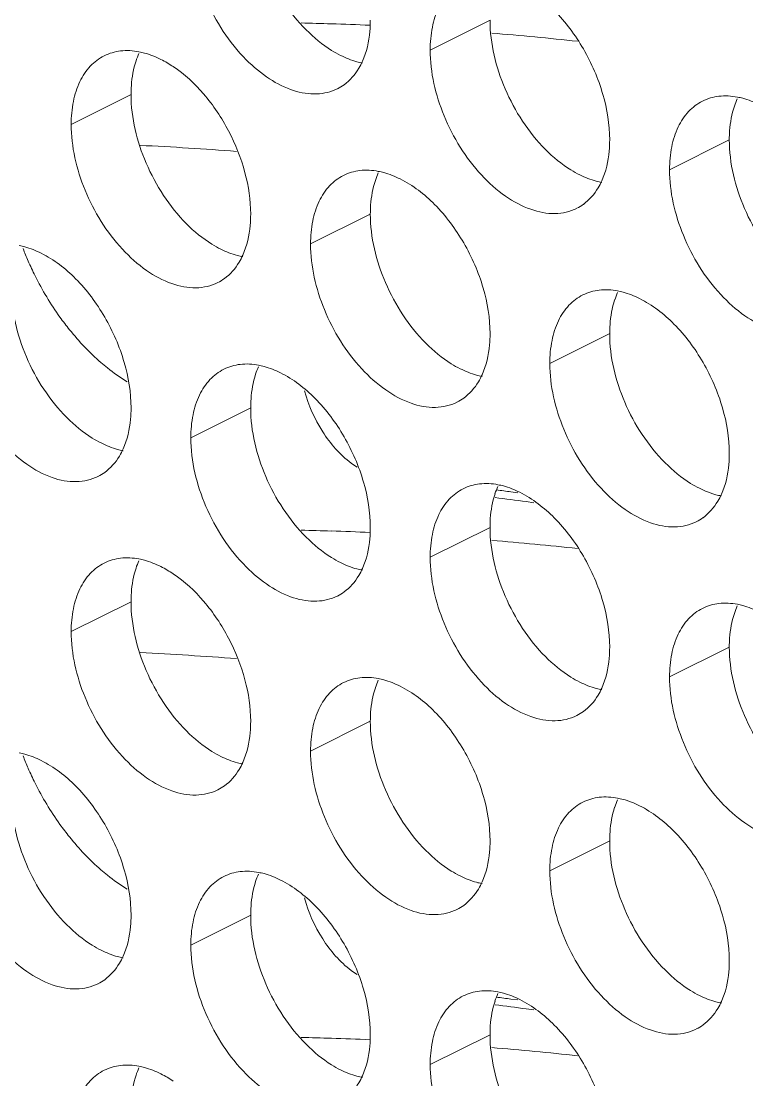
# Model space of a CAD drawing. Header units: millimetres. Extents: x 0 to 2524, y 0 to 1785.
# Drawn here: x 1853.33 to 1860.19, y 861.98 to 872 of the extents above; entities that cross this region are included whole.
import ezdxf

# ---------------------------------------------------------------- set-up
doc = ezdxf.new("R2010")
doc.units = ezdxf.units.MM
doc.header["$LTSCALE"] = 0.1
doc.layers.add('标注', color=251, linetype='Continuous', lineweight=9)

msp = doc.modelspace()

# ---------------------------------------------------------------- linework, layer by layer
at = {"layer": '标注'}
for p, q in [((1857.763, 872.009), (1857.197, 871.727)), ((1854.369, 871.306), (1853.803, 871.024)), ((1860.025, 870.878), (1859.46, 870.595)), ((1856.631, 870.175), (1856.066, 869.892)), ((1858.894, 869.044), (1858.328, 868.761)), ((1855.5, 868.341), (1854.934, 868.058)), ((1857.961, 867.546), (1858.025, 867.538)), ((1858.106, 867.454), (1858.178, 867.444)), ((1857.763, 867.209), (1857.197, 866.927)), ((1854.369, 866.506), (1853.803, 866.224)), ((1860.025, 866.078), (1859.46, 865.795)), ((1856.631, 865.375), (1856.066, 865.092)), ((1858.894, 864.244), (1858.328, 863.961)), ((1855.5, 863.541), (1854.934, 863.258)), ((1857.961, 862.746), (1858.025, 862.738)), ((1858.106, 862.654), (1858.178, 862.644)), ((1857.763, 862.409), (1857.197, 862.127))]:
    msp.add_line(p, q, dxfattribs=at)
for centre, radius, start, end in [((1855.293, 842.132), 29.859, 88.1388, 88.6874), ((1855.283, 841.835), 30.157, 87.4456, 88.1385), ((1855.176, 840.206), 31.788, 83.8344, 85.3002), ((1855.113, 871.395), 0.734, 155.8796, 161.7803), ((1856.117, 871.766), 0.453, 296.5256, 305.9034), ((1860.77, 870.967), 0.734, 155.8796, 161.7803), ((1852.982, 839.94), 30.92, 85.5782, 87.2676), ((1857.376, 870.264), 0.734, 155.8796, 161.7803), ((1858.38, 870.635), 0.453, 296.5256, 305.9034), ((1856.053, 870.886), 2.897, 200.9838, 203.5055), ((1854.986, 869.932), 0.453, 296.5256, 305.9034), ((1859.639, 869.133), 0.734, 155.8796, 161.7803), ((1856.244, 868.43), 0.734, 155.8796, 161.7803), ((1857.248, 868.8), 0.453, 296.5256, 305.9034), ((1856.953, 868.488), 0.838, 233.0821, 237.7828), ((1853.854, 868.097), 0.453, 296.5256, 305.9034), ((1858.507, 867.298), 0.734, 155.8796, 161.7803), ((1853.406, 833.987), 33.867, 82.2713, 82.504), ((1853.574, 834.063), 33.697, 82.271, 82.7772), ((1859.511, 867.669), 0.453, 296.5256, 305.9034), ((1855.293, 837.332), 29.859, 88.1388, 88.6874), ((1855.283, 837.035), 30.157, 87.4456, 88.1385), ((1855.176, 835.406), 31.788, 83.8344, 85.3002), ((1855.113, 866.595), 0.734, 155.8796, 161.7803), ((1856.117, 866.966), 0.453, 296.5256, 305.9034), ((1860.77, 866.167), 0.734, 155.8796, 161.7803), ((1852.982, 835.14), 30.92, 85.5782, 87.2676), ((1857.376, 865.464), 0.734, 155.8796, 161.7803), ((1858.38, 865.835), 0.453, 296.5256, 305.9034), ((1856.053, 866.086), 2.897, 200.9838, 203.5055), ((1854.986, 865.132), 0.453, 296.5256, 305.9034), ((1859.639, 864.333), 0.734, 155.8796, 161.7803), ((1856.244, 863.63), 0.734, 155.8796, 161.7803), ((1857.248, 864), 0.453, 296.5256, 305.9034), ((1856.953, 863.688), 0.838, 233.0821, 237.7828), ((1853.854, 863.297), 0.453, 296.5256, 305.9034), ((1858.507, 862.498), 0.734, 155.8796, 161.7803), ((1853.406, 829.187), 33.867, 82.2713, 82.504), ((1853.574, 829.263), 33.697, 82.271, 82.7772), ((1859.511, 862.869), 0.453, 296.5256, 305.9034), ((1855.293, 832.532), 29.859, 88.1388, 88.6874), ((1855.283, 832.235), 30.157, 87.4456, 88.1385), ((1855.176, 830.606), 31.788, 83.8344, 85.3002), ((1855.113, 861.795), 0.734, 155.8796, 161.7803)]:
    msp.add_arc(centre, radius, start, end, dxfattribs=at)
for points, knots in [([(1856.024, 871.919), (1855.862, 872.081), (1855.611, 872.469), (1855.5, 872.919), (1855.5, 873.141)], [0, 0, 0, 0, 0.508684, 1, 1, 1, 1]), ([(1855.458, 871.636), (1855.296, 871.799), (1855.045, 872.186), (1854.934, 872.636), (1854.934, 872.858)], [0, 0, 0, 0, 0.508684, 1, 1, 1, 1]), ([(1857.197, 871.727), (1857.197, 871.799), (1857.209, 871.938), (1857.268, 872.128), (1857.367, 872.281), (1857.46, 872.351), (1857.509, 872.376)], [0, 0, 0, 0, 0.289235, 0.54966, 0.782932, 1, 1, 1, 1]), ([(1858.045, 872.342), (1858.166, 872.281), (1858.397, 872.101), (1858.663, 871.743), (1858.844, 871.324), (1858.894, 871.023), (1858.894, 870.878)], [0, 0, 0, 0, 0.229676, 0.488215, 0.753207, 1, 1, 1, 1]), ([(1856.631, 872.009), (1856.631, 871.974), (1856.626, 871.842), (1856.596, 871.709), (1856.557, 871.621)], [0, 0, 0, 0, 0.268874, 1, 1, 1, 1]), ([(1858.286, 870.787), (1858.125, 870.95), (1857.874, 871.337), (1857.763, 871.788), (1857.763, 872.009)], [0, 0, 0, 0, 0.508684, 1, 1, 1, 1]), ([(1856.348, 871.677), (1856.32, 871.691), (1856.202, 871.758), (1856.097, 871.845), (1856.024, 871.919)], [0, 0, 0, 0, 0.235002, 1, 1, 1, 1]), ([(1853.803, 871.024), (1853.803, 871.096), (1853.815, 871.235), (1853.874, 871.426), (1853.973, 871.578), (1854.066, 871.648), (1854.115, 871.673)], [0, 0, 0, 0, 0.289235, 0.54966, 0.782932, 1, 1, 1, 1]), ([(1854.115, 871.673), (1854.163, 871.697), (1854.273, 871.728), (1854.387, 871.722), (1854.444, 871.711)], [0, 0, 0, 0, 0.482538, 1, 1, 1, 1]), ([(1854.444, 871.711), (1854.461, 871.707), (1854.532, 871.691), (1854.601, 871.664), (1854.651, 871.639)], [0, 0, 0, 0, 0.238696, 1, 1, 1, 1]), ([(1856.556, 871.605), (1856.539, 871.608), (1856.467, 871.625), (1856.398, 871.652), (1856.348, 871.677)], [0, 0, 0, 0, 0.238696, 1, 1, 1, 1]), ([(1858.582, 870.229), (1858.52, 870.198), (1858.37, 870.164), (1858.132, 870.212), (1857.893, 870.342), (1857.586, 870.62), (1857.3, 871.082), (1857.197, 871.515), (1857.197, 871.727)], [0, 0, 0, 0, 0.090718, 0.191742, 0.308104, 0.439279, 0.725532, 1, 1, 1, 1]), ([(1854.369, 871.306), (1854.369, 871.335), (1854.372, 871.442), (1854.391, 871.55), (1854.416, 871.625)], [0, 0, 0, 0, 0.264225, 1, 1, 1, 1]), ([(1854.768, 871.57), (1854.875, 871.499), (1855.075, 871.312), (1855.305, 870.968), (1855.458, 870.58), (1855.5, 870.307), (1855.5, 870.175)], [0, 0, 0, 0, 0.237584, 0.49654, 0.757439, 1, 1, 1, 1]), ([(1856.319, 871.36), (1856.26, 871.331), (1856.118, 871.297), (1855.892, 871.336), (1855.664, 871.452), (1855.525, 871.568), (1855.458, 871.636)], [0, 0, 0, 0, 0.208571, 0.439041, 0.702839, 1, 1, 1, 1]), ([(1856.557, 871.621), (1856.546, 871.598), (1856.503, 871.514), (1856.439, 871.44), (1856.383, 871.399)], [0, 0, 0, 0, 0.265525, 1, 1, 1, 1]), ([(1854.892, 870.084), (1854.731, 870.247), (1854.48, 870.634), (1854.369, 871.085), (1854.369, 871.306)], [0, 0, 0, 0, 0.508684, 1, 1, 1, 1]), ([(1859.772, 871.244), (1859.82, 871.268), (1859.93, 871.3), (1860.044, 871.293), (1860.101, 871.282)], [0, 0, 0, 0, 0.482538, 1, 1, 1, 1]), ([(1860.101, 871.282), (1860.118, 871.279), (1860.189, 871.262), (1860.258, 871.235), (1860.308, 871.21)], [0, 0, 0, 0, 0.238696, 1, 1, 1, 1]), ([(1859.46, 870.595), (1859.46, 870.668), (1859.472, 870.807), (1859.531, 870.997), (1859.63, 871.149), (1859.723, 871.22), (1859.772, 871.244)], [0, 0, 0, 0, 0.289235, 0.54966, 0.782932, 1, 1, 1, 1]), ([(1860.025, 870.878), (1860.025, 870.906), (1860.029, 871.014), (1860.048, 871.121), (1860.073, 871.196)], [0, 0, 0, 0, 0.264225, 1, 1, 1, 1]), ([(1855.188, 869.526), (1855.125, 869.495), (1854.975, 869.461), (1854.738, 869.509), (1854.499, 869.639), (1854.191, 869.917), (1853.905, 870.38), (1853.803, 870.812), (1853.803, 871.024)], [0, 0, 0, 0, 0.090718, 0.191742, 0.308104, 0.439279, 0.725532, 1, 1, 1, 1]), ([(1858.894, 870.878), (1858.894, 870.842), (1858.888, 870.71), (1858.859, 870.578), (1858.819, 870.489)], [0, 0, 0, 0, 0.268874, 1, 1, 1, 1]), ([(1860.549, 869.656), (1860.388, 869.819), (1860.137, 870.206), (1860.025, 870.656), (1860.025, 870.878)], [0, 0, 0, 0, 0.508684, 1, 1, 1, 1]), ([(1858.611, 870.546), (1858.583, 870.56), (1858.465, 870.627), (1858.359, 870.714), (1858.286, 870.787)], [0, 0, 0, 0, 0.235002, 1, 1, 1, 1]), ([(1856.377, 870.541), (1856.426, 870.565), (1856.536, 870.597), (1856.65, 870.59), (1856.706, 870.579)], [0, 0, 0, 0, 0.482538, 1, 1, 1, 1]), ([(1856.706, 870.579), (1856.724, 870.576), (1856.795, 870.559), (1856.864, 870.532), (1856.914, 870.507)], [0, 0, 0, 0, 0.238696, 1, 1, 1, 1]), ([(1860.845, 869.098), (1860.782, 869.066), (1860.632, 869.032), (1860.395, 869.08), (1860.156, 869.211), (1859.848, 869.488), (1859.562, 869.951), (1859.46, 870.384), (1859.46, 870.595)], [0, 0, 0, 0, 0.090718, 0.191742, 0.308104, 0.439279, 0.725532, 1, 1, 1, 1]), ([(1856.066, 869.892), (1856.066, 869.965), (1856.078, 870.104), (1856.137, 870.294), (1856.236, 870.446), (1856.329, 870.517), (1856.377, 870.541)], [0, 0, 0, 0, 0.289235, 0.54966, 0.782932, 1, 1, 1, 1]), ([(1856.631, 870.175), (1856.631, 870.203), (1856.635, 870.311), (1856.654, 870.418), (1856.679, 870.493)], [0, 0, 0, 0, 0.264225, 1, 1, 1, 1]), ([(1856.914, 870.507), (1857.035, 870.447), (1857.265, 870.267), (1857.531, 869.908), (1857.713, 869.49), (1857.763, 869.189), (1857.763, 869.044)], [0, 0, 0, 0, 0.229676, 0.488215, 0.753207, 1, 1, 1, 1]), ([(1858.819, 870.474), (1858.802, 870.477), (1858.73, 870.494), (1858.661, 870.521), (1858.611, 870.546)], [0, 0, 0, 0, 0.238696, 1, 1, 1, 1]), ([(1858.819, 870.489), (1858.809, 870.466), (1858.766, 870.382), (1858.702, 870.308), (1858.645, 870.267)], [0, 0, 0, 0, 0.265525, 1, 1, 1, 1]), ([(1855.5, 870.175), (1855.5, 870.139), (1855.494, 870.007), (1855.465, 869.875), (1855.425, 869.786)], [0, 0, 0, 0, 0.268874, 1, 1, 1, 1]), ([(1857.155, 868.953), (1856.994, 869.116), (1856.743, 869.503), (1856.631, 869.954), (1856.631, 870.175)], [0, 0, 0, 0, 0.508684, 1, 1, 1, 1]), ([(1855.217, 869.843), (1855.189, 869.857), (1855.071, 869.924), (1854.965, 870.011), (1854.892, 870.084)], [0, 0, 0, 0, 0.235002, 1, 1, 1, 1]), ([(1853.312, 869.876), (1853.33, 869.873), (1853.401, 869.857), (1853.47, 869.829), (1853.52, 869.804)], [0, 0, 0, 0, 0.238696, 1, 1, 1, 1]), ([(1857.451, 868.395), (1857.388, 868.363), (1857.238, 868.33), (1857, 868.377), (1856.762, 868.508), (1856.454, 868.785), (1856.168, 869.248), (1856.066, 869.681), (1856.066, 869.892)], [0, 0, 0, 0, 0.090718, 0.191742, 0.308104, 0.439279, 0.725532, 1, 1, 1, 1]), ([(1853.52, 869.804), (1853.641, 869.744), (1853.871, 869.564), (1854.137, 869.206), (1854.319, 868.787), (1854.369, 868.486), (1854.369, 868.341)], [0, 0, 0, 0, 0.229676, 0.488215, 0.753207, 1, 1, 1, 1]), ([(1855.425, 869.771), (1855.408, 869.774), (1855.336, 869.791), (1855.267, 869.818), (1855.217, 869.843)], [0, 0, 0, 0, 0.238696, 1, 1, 1, 1]), ([(1855.425, 869.786), (1855.415, 869.763), (1855.372, 869.679), (1855.308, 869.605), (1855.251, 869.564)], [0, 0, 0, 0, 0.265525, 1, 1, 1, 1]), ([(1853.396, 869.73), (1853.417, 869.683), (1853.503, 869.499), (1853.608, 869.323), (1853.697, 869.199)], [0, 0, 0, 0, 0.251276, 1, 1, 1, 1]), ([(1853.761, 868.25), (1853.599, 868.413), (1853.348, 868.8), (1853.237, 869.251), (1853.237, 869.472)], [0, 0, 0, 0, 0.508684, 1, 1, 1, 1]), ([(1858.64, 869.41), (1858.689, 869.434), (1858.799, 869.466), (1858.912, 869.459), (1858.969, 869.448)], [0, 0, 0, 0, 0.482538, 1, 1, 1, 1]), ([(1858.328, 868.761), (1858.328, 868.834), (1858.34, 868.973), (1858.399, 869.163), (1858.499, 869.315), (1858.591, 869.385), (1858.64, 869.41)], [0, 0, 0, 0, 0.289235, 0.54966, 0.782932, 1, 1, 1, 1]), ([(1858.894, 869.044), (1858.894, 869.072), (1858.898, 869.18), (1858.917, 869.287), (1858.941, 869.362)], [0, 0, 0, 0, 0.264225, 1, 1, 1, 1]), ([(1858.969, 869.448), (1858.986, 869.445), (1859.058, 869.428), (1859.127, 869.401), (1859.177, 869.376)], [0, 0, 0, 0, 0.238696, 1, 1, 1, 1]), ([(1859.177, 869.376), (1859.298, 869.315), (1859.528, 869.135), (1859.794, 868.777), (1859.975, 868.358), (1860.025, 868.057), (1860.025, 867.912)], [0, 0, 0, 0, 0.229676, 0.488215, 0.753207, 1, 1, 1, 1]), ([(1854.057, 867.692), (1853.994, 867.661), (1853.844, 867.627), (1853.606, 867.674), (1853.368, 867.805), (1853.06, 868.083), (1852.774, 868.545), (1852.671, 868.978), (1852.671, 869.189)], [0, 0, 0, 0, 0.090718, 0.191742, 0.308104, 0.439279, 0.725532, 1, 1, 1, 1]), ([(1853.697, 869.199), (1853.726, 869.159), (1853.843, 869.005), (1853.976, 868.863), (1854.084, 868.77)], [0, 0, 0, 0, 0.258123, 1, 1, 1, 1]), ([(1857.763, 869.044), (1857.763, 869.008), (1857.757, 868.876), (1857.728, 868.743), (1857.688, 868.655)], [0, 0, 0, 0, 0.268874, 1, 1, 1, 1]), ([(1859.418, 867.822), (1859.256, 867.984), (1859.005, 868.372), (1858.894, 868.822), (1858.894, 869.044)], [0, 0, 0, 0, 0.508684, 1, 1, 1, 1]), ([(1857.48, 868.712), (1857.451, 868.726), (1857.333, 868.792), (1857.228, 868.88), (1857.155, 868.953)], [0, 0, 0, 0, 0.235002, 1, 1, 1, 1]), ([(1854.084, 868.77), (1854.104, 868.752), (1854.183, 868.687), (1854.267, 868.627), (1854.331, 868.588)], [0, 0, 0, 0, 0.257666, 1, 1, 1, 1]), ([(1859.713, 867.263), (1859.651, 867.232), (1859.501, 867.198), (1859.263, 867.246), (1859.025, 867.377), (1858.717, 867.654), (1858.431, 868.117), (1858.328, 868.549), (1858.328, 868.761)], [0, 0, 0, 0, 0.090718, 0.191742, 0.308104, 0.439279, 0.725532, 1, 1, 1, 1]), ([(1854.934, 868.058), (1854.934, 868.131), (1854.946, 868.27), (1855.005, 868.46), (1855.105, 868.612), (1855.197, 868.682), (1855.246, 868.707)], [0, 0, 0, 0, 0.289235, 0.54966, 0.782932, 1, 1, 1, 1]), ([(1855.246, 868.707), (1855.294, 868.731), (1855.405, 868.763), (1855.518, 868.756), (1855.575, 868.745)], [0, 0, 0, 0, 0.482538, 1, 1, 1, 1]), ([(1855.575, 868.745), (1855.592, 868.742), (1855.664, 868.725), (1855.733, 868.698), (1855.783, 868.673)], [0, 0, 0, 0, 0.238696, 1, 1, 1, 1]), ([(1855.783, 868.673), (1855.903, 868.613), (1856.134, 868.432), (1856.4, 868.074), (1856.581, 867.655), (1856.631, 867.354), (1856.631, 867.209)], [0, 0, 0, 0, 0.229676, 0.488215, 0.753207, 1, 1, 1, 1]), ([(1857.687, 868.639), (1857.67, 868.643), (1857.599, 868.659), (1857.53, 868.687), (1857.48, 868.712)], [0, 0, 0, 0, 0.238696, 1, 1, 1, 1]), ([(1855.5, 868.341), (1855.5, 868.369), (1855.504, 868.477), (1855.522, 868.584), (1855.547, 868.659)], [0, 0, 0, 0, 0.264225, 1, 1, 1, 1]), ([(1857.688, 868.655), (1857.678, 868.632), (1857.634, 868.548), (1857.57, 868.474), (1857.514, 868.433)], [0, 0, 0, 0, 0.265525, 1, 1, 1, 1]), ([(1856.01, 868.503), (1856.045, 868.367), (1856.159, 868.111), (1856.343, 867.898), (1856.45, 867.818)], [0, 0, 0, 0, 0.513788, 1, 1, 1, 1]), ([(1854.369, 868.341), (1854.369, 868.305), (1854.363, 868.173), (1854.334, 868.04), (1854.294, 867.952)], [0, 0, 0, 0, 0.268874, 1, 1, 1, 1]), ([(1856.024, 867.119), (1855.862, 867.281), (1855.611, 867.669), (1855.5, 868.119), (1855.5, 868.341)], [0, 0, 0, 0, 0.508684, 1, 1, 1, 1]), ([(1854.086, 868.009), (1854.057, 868.023), (1853.939, 868.089), (1853.834, 868.177), (1853.761, 868.25)], [0, 0, 0, 0, 0.235002, 1, 1, 1, 1]), ([(1854.293, 867.936), (1854.276, 867.94), (1854.205, 867.956), (1854.136, 867.984), (1854.086, 868.009)], [0, 0, 0, 0, 0.238696, 1, 1, 1, 1]), ([(1855.458, 866.836), (1855.296, 866.999), (1855.045, 867.386), (1854.934, 867.836), (1854.934, 868.058)], [0, 0, 0, 0, 0.508684, 1, 1, 1, 1]), ([(1854.294, 867.952), (1854.284, 867.929), (1854.24, 867.845), (1854.176, 867.771), (1854.12, 867.73)], [0, 0, 0, 0, 0.265525, 1, 1, 1, 1]), ([(1860.025, 867.912), (1860.025, 867.877), (1860.02, 867.744), (1859.99, 867.612), (1859.951, 867.523)], [0, 0, 0, 0, 0.268874, 1, 1, 1, 1]), ([(1859.743, 867.58), (1859.714, 867.594), (1859.596, 867.661), (1859.491, 867.748), (1859.418, 867.822)], [0, 0, 0, 0, 0.235002, 1, 1, 1, 1]), ([(1857.197, 866.927), (1857.197, 866.999), (1857.209, 867.138), (1857.268, 867.328), (1857.367, 867.481), (1857.46, 867.551), (1857.509, 867.576)], [0, 0, 0, 0, 0.289235, 0.54966, 0.782932, 1, 1, 1, 1]), ([(1857.509, 867.576), (1857.557, 867.6), (1857.667, 867.631), (1857.781, 867.625), (1857.838, 867.614)], [0, 0, 0, 0, 0.482538, 1, 1, 1, 1]), ([(1857.838, 867.614), (1857.855, 867.61), (1857.927, 867.594), (1857.995, 867.567), (1858.045, 867.542)], [0, 0, 0, 0, 0.238696, 1, 1, 1, 1]), ([(1859.95, 867.508), (1859.933, 867.511), (1859.861, 867.528), (1859.793, 867.555), (1859.743, 867.58)], [0, 0, 0, 0, 0.238696, 1, 1, 1, 1]), ([(1857.763, 867.209), (1857.763, 867.238), (1857.766, 867.345), (1857.785, 867.453), (1857.81, 867.528)], [0, 0, 0, 0, 0.264225, 1, 1, 1, 1]), ([(1858.045, 867.542), (1858.166, 867.481), (1858.397, 867.301), (1858.663, 866.943), (1858.844, 866.524), (1858.894, 866.223), (1858.894, 866.078)], [0, 0, 0, 0, 0.229676, 0.488215, 0.753207, 1, 1, 1, 1]), ([(1859.951, 867.523), (1859.94, 867.501), (1859.897, 867.417), (1859.833, 867.342), (1859.777, 867.302)], [0, 0, 0, 0, 0.265525, 1, 1, 1, 1]), ([(1856.631, 867.209), (1856.631, 867.174), (1856.626, 867.042), (1856.596, 866.909), (1856.557, 866.821)], [0, 0, 0, 0, 0.268874, 1, 1, 1, 1]), ([(1858.286, 865.987), (1858.125, 866.15), (1857.874, 866.537), (1857.763, 866.988), (1857.763, 867.209)], [0, 0, 0, 0, 0.508684, 1, 1, 1, 1]), ([(1856.348, 866.877), (1856.32, 866.891), (1856.202, 866.958), (1856.097, 867.045), (1856.024, 867.119)], [0, 0, 0, 0, 0.235002, 1, 1, 1, 1]), ([(1853.803, 866.224), (1853.803, 866.296), (1853.815, 866.435), (1853.874, 866.626), (1853.973, 866.778), (1854.066, 866.848), (1854.115, 866.873)], [0, 0, 0, 0, 0.289235, 0.54966, 0.782932, 1, 1, 1, 1]), ([(1854.115, 866.873), (1854.163, 866.897), (1854.273, 866.928), (1854.387, 866.922), (1854.444, 866.911)], [0, 0, 0, 0, 0.482538, 1, 1, 1, 1]), ([(1854.444, 866.911), (1854.461, 866.907), (1854.532, 866.891), (1854.601, 866.864), (1854.651, 866.839)], [0, 0, 0, 0, 0.238696, 1, 1, 1, 1]), ([(1856.556, 866.805), (1856.539, 866.808), (1856.467, 866.825), (1856.398, 866.852), (1856.348, 866.877)], [0, 0, 0, 0, 0.238696, 1, 1, 1, 1]), ([(1858.582, 865.429), (1858.52, 865.398), (1858.37, 865.364), (1858.132, 865.412), (1857.893, 865.542), (1857.586, 865.82), (1857.3, 866.282), (1857.197, 866.715), (1857.197, 866.927)], [0, 0, 0, 0, 0.090718, 0.191742, 0.308104, 0.439279, 0.725532, 1, 1, 1, 1]), ([(1854.369, 866.506), (1854.369, 866.535), (1854.372, 866.642), (1854.391, 866.75), (1854.416, 866.825)], [0, 0, 0, 0, 0.264225, 1, 1, 1, 1]), ([(1854.768, 866.77), (1854.875, 866.699), (1855.075, 866.512), (1855.305, 866.168), (1855.458, 865.78), (1855.5, 865.507), (1855.5, 865.375)], [0, 0, 0, 0, 0.237584, 0.49654, 0.757439, 1, 1, 1, 1]), ([(1856.319, 866.56), (1856.26, 866.531), (1856.118, 866.497), (1855.892, 866.536), (1855.664, 866.652), (1855.525, 866.768), (1855.458, 866.836)], [0, 0, 0, 0, 0.208571, 0.439041, 0.702839, 1, 1, 1, 1]), ([(1856.557, 866.821), (1856.546, 866.798), (1856.503, 866.714), (1856.439, 866.64), (1856.383, 866.599)], [0, 0, 0, 0, 0.265525, 1, 1, 1, 1]), ([(1854.892, 865.284), (1854.731, 865.447), (1854.48, 865.834), (1854.369, 866.285), (1854.369, 866.506)], [0, 0, 0, 0, 0.508684, 1, 1, 1, 1]), ([(1859.772, 866.444), (1859.82, 866.468), (1859.93, 866.5), (1860.044, 866.493), (1860.101, 866.482)], [0, 0, 0, 0, 0.482538, 1, 1, 1, 1]), ([(1860.101, 866.482), (1860.118, 866.479), (1860.189, 866.462), (1860.258, 866.435), (1860.308, 866.41)], [0, 0, 0, 0, 0.238696, 1, 1, 1, 1]), ([(1859.46, 865.795), (1859.46, 865.868), (1859.472, 866.007), (1859.531, 866.197), (1859.63, 866.349), (1859.723, 866.42), (1859.772, 866.444)], [0, 0, 0, 0, 0.289235, 0.54966, 0.782932, 1, 1, 1, 1]), ([(1860.025, 866.078), (1860.025, 866.106), (1860.029, 866.214), (1860.048, 866.321), (1860.073, 866.396)], [0, 0, 0, 0, 0.264225, 1, 1, 1, 1]), ([(1855.188, 864.726), (1855.125, 864.695), (1854.975, 864.661), (1854.738, 864.709), (1854.499, 864.839), (1854.191, 865.117), (1853.905, 865.58), (1853.803, 866.012), (1853.803, 866.224)], [0, 0, 0, 0, 0.090718, 0.191742, 0.308104, 0.439279, 0.725532, 1, 1, 1, 1]), ([(1858.894, 866.078), (1858.894, 866.042), (1858.888, 865.91), (1858.859, 865.778), (1858.819, 865.689)], [0, 0, 0, 0, 0.268874, 1, 1, 1, 1]), ([(1860.549, 864.856), (1860.388, 865.019), (1860.137, 865.406), (1860.025, 865.856), (1860.025, 866.078)], [0, 0, 0, 0, 0.508684, 1, 1, 1, 1]), ([(1858.611, 865.746), (1858.583, 865.76), (1858.465, 865.827), (1858.359, 865.914), (1858.286, 865.987)], [0, 0, 0, 0, 0.235002, 1, 1, 1, 1]), ([(1856.377, 865.741), (1856.426, 865.765), (1856.536, 865.797), (1856.65, 865.79), (1856.706, 865.779)], [0, 0, 0, 0, 0.482538, 1, 1, 1, 1]), ([(1856.706, 865.779), (1856.724, 865.776), (1856.795, 865.759), (1856.864, 865.732), (1856.914, 865.707)], [0, 0, 0, 0, 0.238696, 1, 1, 1, 1]), ([(1860.845, 864.298), (1860.782, 864.266), (1860.632, 864.232), (1860.395, 864.28), (1860.156, 864.411), (1859.848, 864.688), (1859.562, 865.151), (1859.46, 865.584), (1859.46, 865.795)], [0, 0, 0, 0, 0.090718, 0.191742, 0.308104, 0.439279, 0.725532, 1, 1, 1, 1]), ([(1856.066, 865.092), (1856.066, 865.165), (1856.078, 865.304), (1856.137, 865.494), (1856.236, 865.646), (1856.329, 865.717), (1856.377, 865.741)], [0, 0, 0, 0, 0.289235, 0.54966, 0.782932, 1, 1, 1, 1]), ([(1856.631, 865.375), (1856.631, 865.403), (1856.635, 865.511), (1856.654, 865.618), (1856.679, 865.693)], [0, 0, 0, 0, 0.264225, 1, 1, 1, 1]), ([(1856.914, 865.707), (1857.035, 865.647), (1857.265, 865.467), (1857.531, 865.108), (1857.713, 864.69), (1857.763, 864.389), (1857.763, 864.244)], [0, 0, 0, 0, 0.229676, 0.488215, 0.753207, 1, 1, 1, 1]), ([(1858.819, 865.674), (1858.802, 865.677), (1858.73, 865.694), (1858.661, 865.721), (1858.611, 865.746)], [0, 0, 0, 0, 0.238696, 1, 1, 1, 1]), ([(1858.819, 865.689), (1858.809, 865.666), (1858.766, 865.582), (1858.702, 865.508), (1858.645, 865.467)], [0, 0, 0, 0, 0.265525, 1, 1, 1, 1]), ([(1855.5, 865.375), (1855.5, 865.339), (1855.494, 865.207), (1855.465, 865.075), (1855.425, 864.986)], [0, 0, 0, 0, 0.268874, 1, 1, 1, 1]), ([(1857.155, 864.153), (1856.994, 864.316), (1856.743, 864.703), (1856.631, 865.154), (1856.631, 865.375)], [0, 0, 0, 0, 0.508684, 1, 1, 1, 1]), ([(1855.217, 865.043), (1855.189, 865.057), (1855.071, 865.124), (1854.965, 865.211), (1854.892, 865.284)], [0, 0, 0, 0, 0.235002, 1, 1, 1, 1]), ([(1853.312, 865.076), (1853.33, 865.073), (1853.401, 865.057), (1853.47, 865.029), (1853.52, 865.004)], [0, 0, 0, 0, 0.238696, 1, 1, 1, 1]), ([(1857.451, 863.595), (1857.388, 863.563), (1857.238, 863.53), (1857, 863.577), (1856.762, 863.708), (1856.454, 863.985), (1856.168, 864.448), (1856.066, 864.881), (1856.066, 865.092)], [0, 0, 0, 0, 0.090718, 0.191742, 0.308104, 0.439279, 0.725532, 1, 1, 1, 1]), ([(1853.52, 865.004), (1853.641, 864.944), (1853.871, 864.764), (1854.137, 864.406), (1854.319, 863.987), (1854.369, 863.686), (1854.369, 863.541)], [0, 0, 0, 0, 0.229676, 0.488215, 0.753207, 1, 1, 1, 1]), ([(1855.425, 864.971), (1855.408, 864.974), (1855.336, 864.991), (1855.267, 865.018), (1855.217, 865.043)], [0, 0, 0, 0, 0.238696, 1, 1, 1, 1]), ([(1855.425, 864.986), (1855.415, 864.963), (1855.372, 864.879), (1855.308, 864.805), (1855.251, 864.764)], [0, 0, 0, 0, 0.265525, 1, 1, 1, 1]), ([(1853.396, 864.93), (1853.417, 864.883), (1853.503, 864.699), (1853.608, 864.523), (1853.697, 864.399)], [0, 0, 0, 0, 0.251276, 1, 1, 1, 1]), ([(1853.761, 863.45), (1853.599, 863.613), (1853.348, 864), (1853.237, 864.451), (1853.237, 864.672)], [0, 0, 0, 0, 0.508684, 1, 1, 1, 1]), ([(1858.64, 864.61), (1858.689, 864.634), (1858.799, 864.666), (1858.912, 864.659), (1858.969, 864.648)], [0, 0, 0, 0, 0.482538, 1, 1, 1, 1]), ([(1858.328, 863.961), (1858.328, 864.034), (1858.34, 864.173), (1858.399, 864.363), (1858.499, 864.515), (1858.591, 864.585), (1858.64, 864.61)], [0, 0, 0, 0, 0.289235, 0.54966, 0.782932, 1, 1, 1, 1]), ([(1858.894, 864.244), (1858.894, 864.272), (1858.898, 864.38), (1858.917, 864.487), (1858.941, 864.562)], [0, 0, 0, 0, 0.264225, 1, 1, 1, 1]), ([(1858.969, 864.648), (1858.986, 864.645), (1859.058, 864.628), (1859.127, 864.601), (1859.177, 864.576)], [0, 0, 0, 0, 0.238696, 1, 1, 1, 1]), ([(1859.177, 864.576), (1859.298, 864.515), (1859.528, 864.335), (1859.794, 863.977), (1859.975, 863.558), (1860.025, 863.257), (1860.025, 863.112)], [0, 0, 0, 0, 0.229676, 0.488215, 0.753207, 1, 1, 1, 1]), ([(1854.057, 862.892), (1853.994, 862.861), (1853.844, 862.827), (1853.606, 862.874), (1853.368, 863.005), (1853.06, 863.283), (1852.774, 863.745), (1852.671, 864.178), (1852.671, 864.389)], [0, 0, 0, 0, 0.090718, 0.191742, 0.308104, 0.439279, 0.725532, 1, 1, 1, 1]), ([(1853.697, 864.399), (1853.726, 864.359), (1853.843, 864.205), (1853.976, 864.063), (1854.084, 863.97)], [0, 0, 0, 0, 0.258123, 1, 1, 1, 1]), ([(1857.48, 863.912), (1857.451, 863.926), (1857.333, 863.992), (1857.228, 864.08), (1857.155, 864.153)], [0, 0, 0, 0, 0.235002, 1, 1, 1, 1]), ([(1857.763, 864.244), (1857.763, 864.208), (1857.757, 864.076), (1857.728, 863.943), (1857.688, 863.855)], [0, 0, 0, 0, 0.268874, 1, 1, 1, 1]), ([(1859.418, 863.022), (1859.256, 863.184), (1859.005, 863.572), (1858.894, 864.022), (1858.894, 864.244)], [0, 0, 0, 0, 0.508684, 1, 1, 1, 1]), ([(1854.084, 863.97), (1854.104, 863.952), (1854.183, 863.887), (1854.267, 863.827), (1854.331, 863.788)], [0, 0, 0, 0, 0.257666, 1, 1, 1, 1]), ([(1855.246, 863.907), (1855.294, 863.931), (1855.405, 863.963), (1855.518, 863.956), (1855.575, 863.945)], [0, 0, 0, 0, 0.482538, 1, 1, 1, 1]), ([(1859.713, 862.463), (1859.651, 862.432), (1859.501, 862.398), (1859.263, 862.446), (1859.025, 862.577), (1858.717, 862.854), (1858.431, 863.317), (1858.328, 863.749), (1858.328, 863.961)], [0, 0, 0, 0, 0.090718, 0.191742, 0.308104, 0.439279, 0.725532, 1, 1, 1, 1]), ([(1854.934, 863.258), (1854.934, 863.331), (1854.946, 863.47), (1855.005, 863.66), (1855.105, 863.812), (1855.197, 863.882), (1855.246, 863.907)], [0, 0, 0, 0, 0.289235, 0.54966, 0.782932, 1, 1, 1, 1]), ([(1855.5, 863.541), (1855.5, 863.569), (1855.504, 863.677), (1855.522, 863.784), (1855.547, 863.859)], [0, 0, 0, 0, 0.264225, 1, 1, 1, 1]), ([(1855.575, 863.945), (1855.592, 863.942), (1855.664, 863.925), (1855.733, 863.898), (1855.783, 863.873)], [0, 0, 0, 0, 0.238696, 1, 1, 1, 1]), ([(1855.783, 863.873), (1855.903, 863.813), (1856.134, 863.632), (1856.4, 863.274), (1856.581, 862.855), (1856.631, 862.554), (1856.631, 862.409)], [0, 0, 0, 0, 0.229676, 0.488215, 0.753207, 1, 1, 1, 1]), ([(1857.687, 863.839), (1857.67, 863.843), (1857.599, 863.859), (1857.53, 863.887), (1857.48, 863.912)], [0, 0, 0, 0, 0.238696, 1, 1, 1, 1]), ([(1857.688, 863.855), (1857.678, 863.832), (1857.634, 863.748), (1857.57, 863.674), (1857.514, 863.633)], [0, 0, 0, 0, 0.265525, 1, 1, 1, 1]), ([(1856.01, 863.703), (1856.045, 863.567), (1856.159, 863.311), (1856.343, 863.098), (1856.45, 863.018)], [0, 0, 0, 0, 0.513788, 1, 1, 1, 1]), ([(1854.369, 863.541), (1854.369, 863.505), (1854.363, 863.373), (1854.334, 863.24), (1854.294, 863.152)], [0, 0, 0, 0, 0.268874, 1, 1, 1, 1]), ([(1856.024, 862.319), (1855.862, 862.481), (1855.611, 862.869), (1855.5, 863.319), (1855.5, 863.541)], [0, 0, 0, 0, 0.508684, 1, 1, 1, 1]), ([(1854.086, 863.209), (1854.057, 863.223), (1853.939, 863.289), (1853.834, 863.377), (1853.761, 863.45)], [0, 0, 0, 0, 0.235002, 1, 1, 1, 1]), ([(1855.458, 862.036), (1855.296, 862.199), (1855.045, 862.586), (1854.934, 863.036), (1854.934, 863.258)], [0, 0, 0, 0, 0.508684, 1, 1, 1, 1]), ([(1854.293, 863.136), (1854.276, 863.14), (1854.205, 863.156), (1854.136, 863.184), (1854.086, 863.209)], [0, 0, 0, 0, 0.238696, 1, 1, 1, 1]), ([(1854.294, 863.152), (1854.284, 863.129), (1854.24, 863.045), (1854.176, 862.971), (1854.12, 862.93)], [0, 0, 0, 0, 0.265525, 1, 1, 1, 1]), ([(1860.025, 863.112), (1860.025, 863.077), (1860.02, 862.944), (1859.99, 862.812), (1859.951, 862.723)], [0, 0, 0, 0, 0.268874, 1, 1, 1, 1]), ([(1859.743, 862.78), (1859.714, 862.794), (1859.596, 862.861), (1859.491, 862.948), (1859.418, 863.022)], [0, 0, 0, 0, 0.235002, 1, 1, 1, 1]), ([(1857.197, 862.127), (1857.197, 862.199), (1857.209, 862.338), (1857.268, 862.528), (1857.367, 862.681), (1857.46, 862.751), (1857.509, 862.776)], [0, 0, 0, 0, 0.289235, 0.54966, 0.782932, 1, 1, 1, 1]), ([(1857.509, 862.776), (1857.557, 862.8), (1857.667, 862.831), (1857.781, 862.825), (1857.838, 862.814)], [0, 0, 0, 0, 0.482538, 1, 1, 1, 1]), ([(1857.838, 862.814), (1857.855, 862.81), (1857.927, 862.794), (1857.995, 862.767), (1858.045, 862.742)], [0, 0, 0, 0, 0.238696, 1, 1, 1, 1]), ([(1859.95, 862.708), (1859.933, 862.711), (1859.861, 862.728), (1859.793, 862.755), (1859.743, 862.78)], [0, 0, 0, 0, 0.238696, 1, 1, 1, 1]), ([(1857.763, 862.409), (1857.763, 862.438), (1857.766, 862.545), (1857.785, 862.653), (1857.81, 862.728)], [0, 0, 0, 0, 0.264225, 1, 1, 1, 1]), ([(1858.045, 862.742), (1858.166, 862.681), (1858.397, 862.501), (1858.663, 862.143), (1858.844, 861.724), (1858.894, 861.423), (1858.894, 861.278)], [0, 0, 0, 0, 0.229676, 0.488215, 0.753207, 1, 1, 1, 1]), ([(1859.951, 862.723), (1859.94, 862.701), (1859.897, 862.617), (1859.833, 862.542), (1859.777, 862.502)], [0, 0, 0, 0, 0.265525, 1, 1, 1, 1]), ([(1856.631, 862.409), (1856.631, 862.374), (1856.626, 862.242), (1856.596, 862.109), (1856.557, 862.021)], [0, 0, 0, 0, 0.268874, 1, 1, 1, 1]), ([(1858.286, 861.187), (1858.125, 861.35), (1857.874, 861.737), (1857.763, 862.188), (1857.763, 862.409)], [0, 0, 0, 0, 0.508684, 1, 1, 1, 1]), ([(1856.348, 862.077), (1856.32, 862.091), (1856.202, 862.158), (1856.097, 862.245), (1856.024, 862.319)], [0, 0, 0, 0, 0.235002, 1, 1, 1, 1]), ([(1853.803, 861.424), (1853.803, 861.496), (1853.815, 861.635), (1853.874, 861.826), (1853.973, 861.978), (1854.066, 862.048), (1854.115, 862.073)], [0, 0, 0, 0, 0.289235, 0.54966, 0.782932, 1, 1, 1, 1]), ([(1854.115, 862.073), (1854.163, 862.097), (1854.273, 862.128), (1854.387, 862.122), (1854.444, 862.111)], [0, 0, 0, 0, 0.482538, 1, 1, 1, 1]), ([(1854.444, 862.111), (1854.461, 862.107), (1854.532, 862.091), (1854.601, 862.064), (1854.651, 862.039)], [0, 0, 0, 0, 0.238696, 1, 1, 1, 1]), ([(1856.556, 862.005), (1856.539, 862.008), (1856.467, 862.025), (1856.398, 862.052), (1856.348, 862.077)], [0, 0, 0, 0, 0.238696, 1, 1, 1, 1]), ([(1858.582, 860.629), (1858.52, 860.598), (1858.37, 860.564), (1858.132, 860.612), (1857.893, 860.742), (1857.586, 861.02), (1857.3, 861.482), (1857.197, 861.915), (1857.197, 862.127)], [0, 0, 0, 0, 0.090718, 0.191742, 0.308104, 0.439279, 0.725532, 1, 1, 1, 1]), ([(1854.369, 861.706), (1854.369, 861.735), (1854.372, 861.842), (1854.391, 861.95), (1854.416, 862.025)], [0, 0, 0, 0, 0.264225, 1, 1, 1, 1]), ([(1856.319, 861.76), (1856.26, 861.731), (1856.118, 861.697), (1855.892, 861.736), (1855.664, 861.852), (1855.525, 861.968), (1855.458, 862.036)], [0, 0, 0, 0, 0.208571, 0.439041, 0.702839, 1, 1, 1, 1]), ([(1856.557, 862.021), (1856.546, 861.998), (1856.503, 861.914), (1856.439, 861.84), (1856.383, 861.799)], [0, 0, 0, 0, 0.265525, 1, 1, 1, 1])]:
    msp.add_open_spline(points, degree=3, knots=knots, dxfattribs=at)
for points in [[(1854.651, 871.639), (1854.692, 871.618), (1854.731, 871.595), (1854.768, 871.57)], [(1854.651, 866.839), (1854.692, 866.818), (1854.731, 866.795), (1854.768, 866.77)], [(1854.651, 862.039), (1854.692, 862.018), (1854.731, 861.995), (1854.768, 861.97)]]:
    msp.add_open_spline(points, degree=3, dxfattribs=at)

doc.saveas('drawing.dxf')
